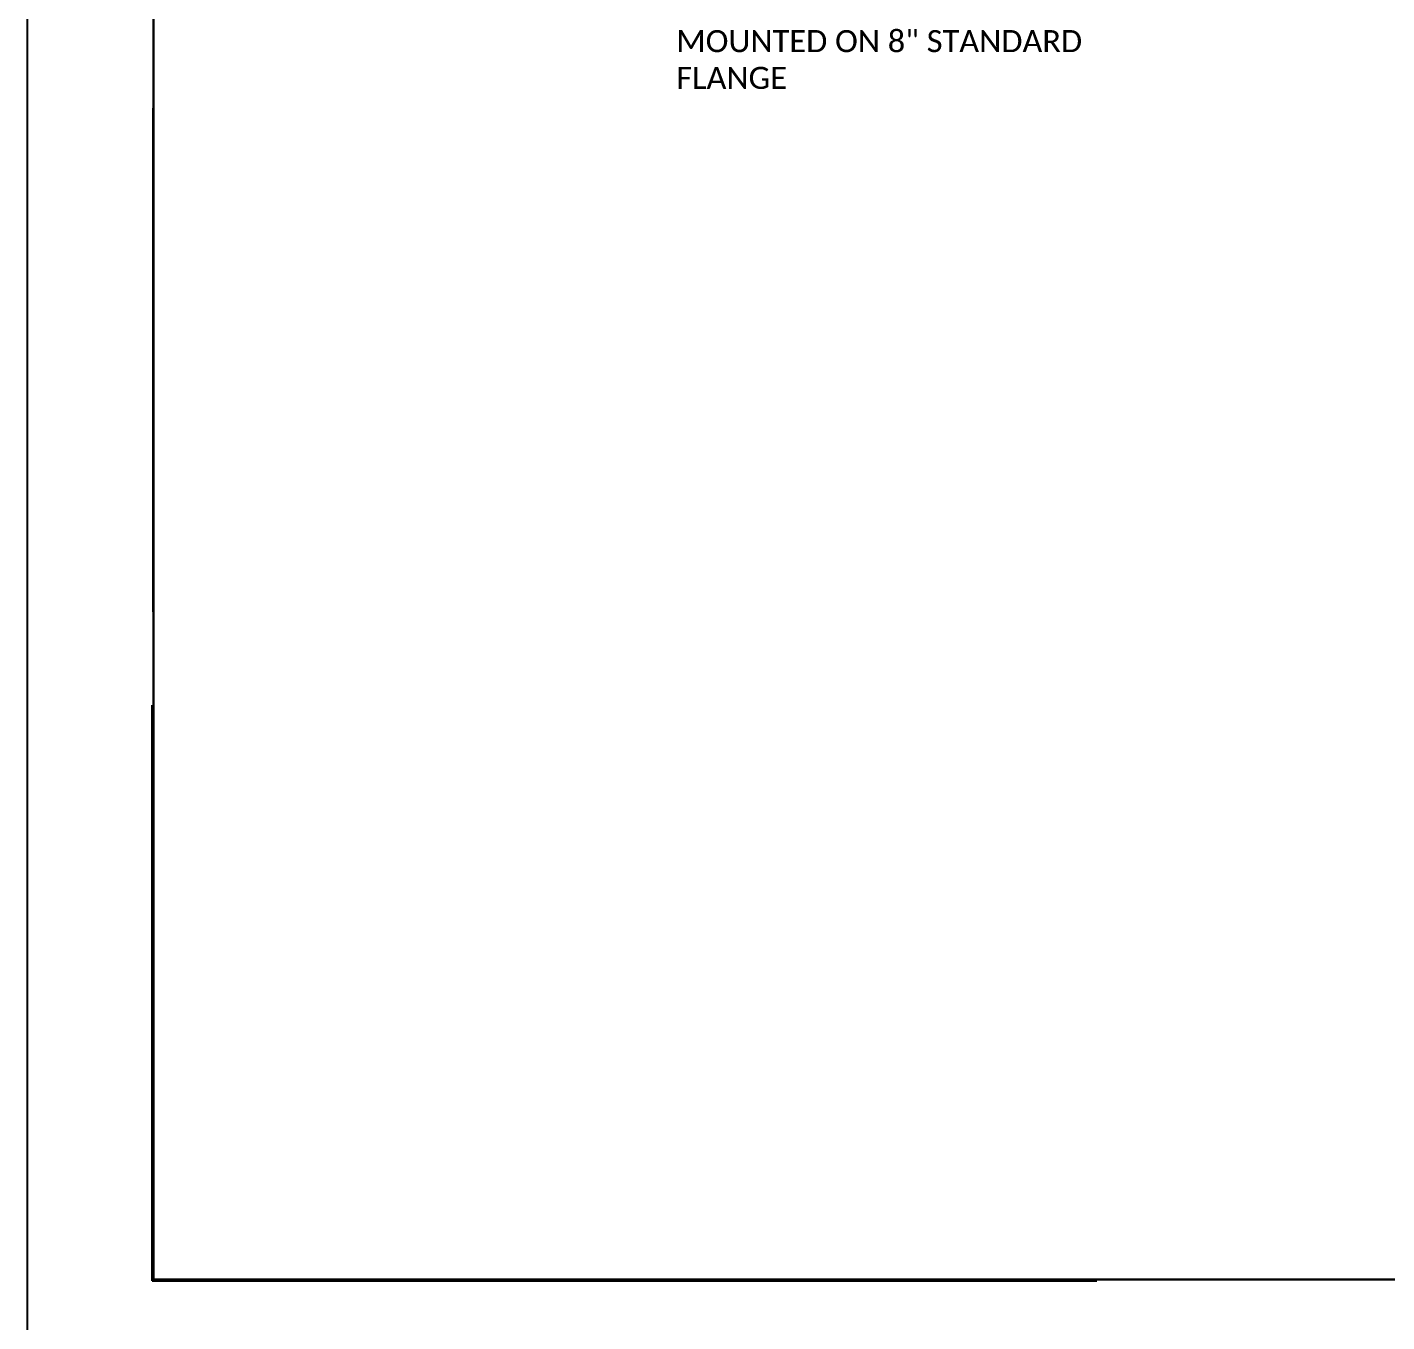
# Model space of a CAD drawing. Header units: millimetres. Extents: x 13935 to 21534, y -198 to 9202.
# Drawn here: x 13935 to 15446, y 6227 to 7667 of the extents above; entities that cross this region are included whole.
import ezdxf

# ---------------------------------------------------------------- set-up
doc = ezdxf.new("R2010")
doc.units = ezdxf.units.MM
doc.header["$LTSCALE"] = 326.7
doc.layers.get('0').update_dxf_attribs({"linetype": 'CONTINUOUS'})
doc.styles.get("Standard").update_dxf_attribs({"font": 'calibri.ttf'})

msp = doc.modelspace()

# ---------------------------------------------------------------- linework, layer by layer
at = {"linetype": 'ByBlock'}
msp.add_line((13935.41719, 9201.73418), (13935.41719, 4662.21607), dxfattribs=at)
at = {"color": 0, "linetype": 'Continuous', "lineweight": 30}
for p, q in [((14075.71672, 8678.34818), (14075.71672, 6274.27818)), ((14075.39623, 7576.55394), (14075.39623, 7016.55394)), ((14074.20615, 6912.68845), (14074.20615, 6272.68845)), ((14074.20615, 6272.68845), (15124.20615, 6272.68845)), ((14075.71672, 6274.27818), (17075.71672, 6274.27818))]:
    msp.add_line(p, q, dxfattribs=at)

# ---------------------------------------------------------------- texts
at = {"color": 0, "linetype": 'Continuous', "insert": (14656.76087, 7663.30485), "char_height": 24.5, "width": 632.8560864, "attachment_point": 1}
msp.add_mtext('MOUNTED ON 8" STANDARD\\PFLANGE', dxfattribs=at)

doc.saveas('drawing.dxf')
